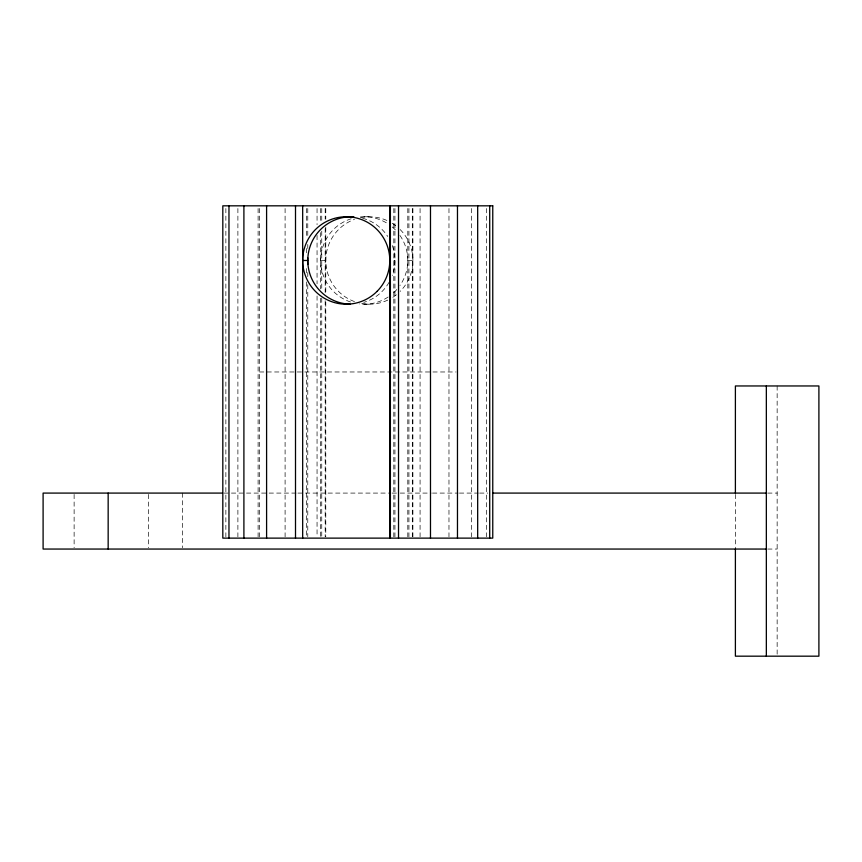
<?xml version="1.0" encoding="UTF-8"?>
<svg xmlns="http://www.w3.org/2000/svg" width="862" height="862" viewBox="0 0 862 862"><rect width="100%" height="100%" fill="white"/><g stroke="black" fill="none" stroke-linecap="round" stroke-linejoin="round"><path stroke-width="0.65" stroke-dasharray="4.31 3.23" d="M364.238 216.761L369.345 216.761M320.675 260.475L325.782 260.475M393.815 260.475L394.904 260.475M407.801 260.475L412.909 260.475M364.238 304.2L369.345 304.2M259.516 371.975L456.063 371.975M223.894 493.086L296.593 493.086M297.929 493.086L390.809 493.086M392.156 493.086L398.89 493.086M400.237 493.086L431.194 493.086M432.541 493.086L458.121 493.086M459.457 493.086L478.313 493.086M479.649 493.086L487.73 493.086M767.719 493.086L777.147 493.086M767.719 549.051L777.147 549.051M777.147 385.96L777.147 656.176M735.394 494.422L735.394 547.715M486.61 208.518L486.61 536.778M471.676 208.518L471.676 536.778M448.973 208.518L448.973 536.778M420.074 208.518L420.074 536.778M412.909 208.496L412.909 536.778M412.305 208.496L412.305 536.778M408.933 208.496L408.933 536.778M407.801 208.496L407.801 536.778M394.947 208.507L394.947 536.778M393.815 208.496L393.815 536.778M325.782 208.496L325.782 219.153M325.782 227.159L325.782 292.671M325.782 302.056L325.782 536.778M325.179 208.496L325.179 219.153M325.179 228.484L325.179 292.671M325.179 300.719L325.179 536.778M321.752 208.496L321.752 221.825M321.752 231.156L321.752 290.031M321.752 298.09L321.752 536.778M320.621 208.507L320.621 223.247M320.621 232.621L320.621 288.899M320.621 298.274L320.621 536.778M317.054 208.518L317.054 224.659M317.054 235.423L317.054 283.857M317.054 295.968L317.054 536.778M307.777 208.496L307.777 236.49M307.777 244.485L307.777 248.482M307.777 272.564L307.777 276.594M307.777 284.654L307.777 536.778M306.646 208.496L306.646 237.815M306.646 248.482L306.646 253.816M306.646 268.535L306.646 273.911M306.646 281.971L306.646 536.778M285.096 208.518L285.096 536.778M259.516 208.507L259.516 536.778M258.104 208.518L258.104 536.778M237.89 208.518L237.89 536.778M225.866 208.518L225.866 536.778M182.55 493.086L182.55 547.715M148.512 494.422L148.512 547.715M74.121 494.422L74.121 547.715M360.531 217.666A43.725 43.563 -90 0 1 387.76 220.855M392.21 223.258A43.725 43.563 -90 0 1 396.369 226.189M400.151 229.561A43.725 43.563 -90 0 1 400.151 291.399M396.369 294.772A43.725 43.563 -90 0 1 392.21 297.702M387.76 300.105A43.725 43.563 -90 0 1 361.771 303.532M354.454 301.571A43.725 43.563 -90 0 1 354.454 219.39M360.445 216.922A43.725 43.563 -90 0 1 388.159 223.948M392.242 226.997A43.725 43.563 -90 0 1 396.768 231.404M399.925 235.412A43.725 43.563 -90 0 1 399.925 285.548M396.768 289.557A43.725 43.563 -90 0 1 392.242 293.964M388.159 297.013A43.725 43.563 -90 0 1 359.185 303.909M350.543 301.991A43.725 43.563 -90 0 1 351.75 218.592M362.611 218.248A43.725 43.563 -90 0 1 387.738 236.468M392.275 245.53A43.725 43.563 -90 0 1 392.275 275.42M389.064 282.337A43.725 43.563 -90 0 1 363.829 302.368"/><path stroke-width="1.29" d="M302.67 260.475L307.777 260.475M389.786 260.475L390.389 260.475M222.568 493.086L43.1 493.086L43.1 549.051L766.34 549.051M493.107 493.086L766.34 493.086M766.34 385.96L766.34 656.176M735.394 493.086L735.394 385.96L818.9 385.96L818.9 656.176L735.394 656.176L735.394 549.051M489.713 205.824L489.713 538.125M477.677 205.824L477.677 538.125M457.474 205.824L457.474 538.125M430.483 205.824L430.483 538.125M398.524 205.824L398.524 538.125M390.389 205.824L390.389 538.125M389.786 205.824L389.786 538.125M307.777 257.813L307.777 264.505M302.67 205.824L302.67 538.125M295.504 205.824L295.504 538.125M266.595 205.824L266.595 538.125M243.903 205.824L243.903 538.125M228.969 205.824L228.969 538.125M108.159 493.086L108.159 549.051M350.08 304.189A43.725 43.563 -90 0 1 307.82 258.578A43.725 43.563 -90 0 1 353.862 216.825M492.762 205.824L222.816 205.824L222.816 538.125L492.762 538.125L492.762 205.824M377.028 291.399A43.725 43.563 -90 0 0 357.504 218.248A43.725 43.563 -90 0 0 304.157 271.799A43.725 43.563 -90 0 0 377.028 291.399"/></g></svg>
